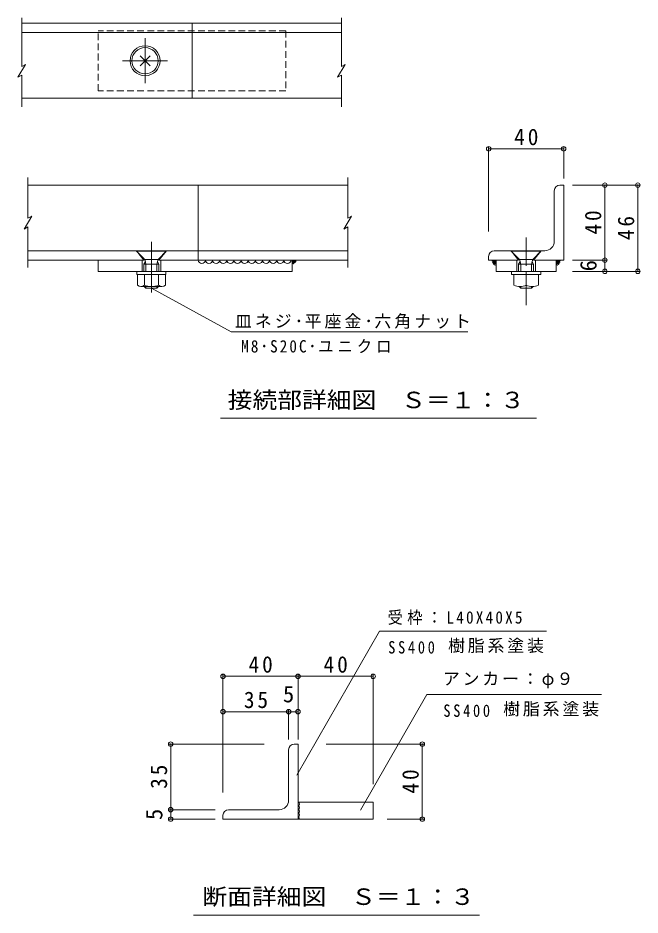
# Model space of a CAD drawing. Units: millimetres at full size, sheet at 1:3. Extents: x -497 to 428, y -407 to 343.
# Drawn here: x 96.3 to 427.9, y -137.5 to 341.1 of the extents above; entities that cross this region are included whole.
import ezdxf
from ezdxf.enums import TextEntityAlignment as Align

# ---------------------------------------------------------------- set-up
doc = ezdxf.new("R2010")
doc.units = ezdxf.units.MM
doc.header["$LTSCALE"] = 3
doc.header["$PDMODE"] = 32
doc.header["$PDSIZE"] = 2.4
for name, pattern in [('CHAIN1', [8, 5, -1, 1, -1]), ('CHAIN2', [12, 9, -1, 1, -1]), ('DASHED1', [1.8, 1.2, -0.6])]:
    doc.linetypes.add(name, pattern=pattern)
for name, color, linetype, lineweight in [('3-0', 7, 'Continuous', 9), ('3-4', 7, 'Continuous', 9), ('3-5', 7, 'Continuous', 9)]:
    doc.layers.add(name, color=color, linetype=linetype, lineweight=lineweight)
doc.styles.add('ＭＳ ゴシック', font='')
doc.styles.get('ＭＳ ゴシック').set_extended_font_data('MS Gothic')

msp = doc.modelspace()

# ---------------------------------------------------------------- linework, layer by layer
at = {"layer": '3-0', "color": 4}
for p, q in [((98.326, 341.112), (98.326, 315.14)), ((268.722, 341.112), (268.722, 315.14)), ((96.348, 309.43), (100.305, 316.282)), ((100.305, 316.282), (98.326, 315.14)), ((266.744, 309.43), (270.7, 316.282)), ((270.7, 316.282), (268.722, 315.14)), ((266.744, 309.43), (268.722, 310.572)), ((268.722, 310.572), (268.722, 293.773)), ((101.697, 255.932), (101.697, 234.216)), ((272.093, 255.932), (272.093, 234.216)), ((99.719, 228.505), (103.676, 235.358)), ((103.676, 235.358), (101.697, 234.216)), ((270.115, 228.505), (274.071, 235.358)), ((274.071, 235.358), (272.093, 234.216))]:
    msp.add_line(p, q, dxfattribs=at)
at = {"layer": '3-0', "color": 3}
for p, q in [((98.326, 338.268), (268.722, 338.268)), ((189.112, 298.268), (189.112, 338.268)), ((98.326, 333.268), (268.722, 333.268)), ((98.326, 298.268), (268.722, 298.268)), ((101.697, 251.932), (272.093, 251.932)), ((192.483, 251.932), (192.483, 211.931)), ((382.207, 221.931), (382.207, 248.931)), ((385.207, 251.931), (387.207, 251.931)), ((387.207, 251.931), (387.207, 211.931)), ((159.483, 216.932), (101.697, 216.932)), ((163.483, 211.931), (159.483, 216.932)), ((171.483, 211.931), (175.483, 216.932)), ((272.093, 216.932), (175.483, 216.932)), ((371.207, 211.931), (375.206, 216.931)), ((377.207, 216.931), (375.206, 216.931)), ((101.697, 211.931), (163.483, 211.931)), ((162.483, 211.931), (162.483, 205.931)), ((171.483, 211.931), (272.093, 211.931)), ((172.483, 211.931), (172.483, 205.931)), ((242.483, 211.931), (242.483, 205.931)), ((347.207, 213.931), (347.207, 211.931)), ((347.207, 211.931), (363.207, 211.931)), ((349.74, 211.775), (348.868, 211.775)), ((362.207, 211.931), (362.207, 205.931)), ((371.207, 211.931), (387.207, 211.931)), ((372.207, 211.931), (372.207, 205.931)), ((383.207, 211.931), (383.207, 205.931)), ((384.674, 211.775), (385.545, 211.775)), ((139.112, 205.931), (242.483, 205.931)), ((243.63, -46.26), (245.63, -46.26)), ((245.63, -46.26), (245.63, -86.26)), ((240.63, -76.26), (240.63, -49.26)), ((235.63, -81.26), (208.63, -81.26)), ((205.63, -84.26), (205.63, -86.26)), ((205.63, -86.26), (285.63, -86.26))]:
    msp.add_line(p, q, dxfattribs=at)
at = {"layer": '3-0', "color": 4, "linetype": 'DASHED1'}
for p in [(239.112, 334.268), (139.112, 302.268)]:
    msp.add_line(p, (139.112, 334.268), dxfattribs=at)
at = {"layer": '3-0', "color": 4, "linetype": 'CHAIN2'}
for p, q in [((164.112, 306.268), (164.112, 330.268)), ((176.112, 318.267), (152.112, 318.267)), ((167.483, 221.628), (167.483, 193.289))]:
    msp.add_line(p, q, dxfattribs=at)
at = {"layer": '3-0'}
for p, q in [((166.826, 315.554), (161.399, 320.981)), ((161.399, 315.554), (166.826, 320.981)), ((159.583, 216.937), (175.383, 216.937)), ((159.583, 216.637), (175.383, 216.637)), ((163.549, 212.671), (159.583, 216.637)), ((171.418, 212.671), (175.383, 216.637)), ((359.307, 216.937), (375.107, 216.937)), ((359.307, 216.637), (375.107, 216.637)), ((363.272, 212.671), (359.307, 216.637)), ((371.141, 212.671), (375.107, 216.637)), ((163.483, 209.787), (164.242, 211.1)), ((163.849, 212.287), (171.117, 212.287)), ((164.07, 211.76), (164.583, 209.787)), ((170.896, 211.76), (170.383, 209.787)), ((171.483, 209.787), (170.725, 211.1)), ((363.207, 209.787), (363.965, 211.1)), ((363.572, 212.287), (370.841, 212.287)), ((363.793, 211.76), (364.307, 209.787)), ((370.62, 211.76), (370.107, 209.787)), ((371.207, 209.787), (370.448, 211.1)), ((163.483, 209.787), (171.483, 209.787)), ((163.483, 209.787), (163.483, 205.931)), ((164.583, 209.787), (164.583, 205.931)), ((170.383, 209.787), (170.383, 205.931)), ((171.483, 209.787), (171.483, 205.931)), ((175.233, 204.331), (175.233, 205.931)), ((363.207, 209.787), (371.207, 209.787)), ((363.207, 209.787), (363.207, 205.931)), ((364.307, 209.787), (364.307, 205.931)), ((370.107, 209.787), (370.107, 205.931)), ((371.207, 209.787), (371.207, 205.931)), ((374.957, 204.331), (374.957, 205.931)), ((159.983, 198.553), (159.983, 204.331)), ((163.736, 198.553), (163.736, 204.331)), ((171.23, 198.553), (171.23, 204.331)), ((174.983, 198.553), (174.983, 204.331)), ((360.707, 204.331), (360.707, 198.553)), ((367.207, 204.331), (367.207, 198.553)), ((373.707, 204.331), (373.707, 198.553)), ((173.107, 197.831), (161.86, 197.831)), ((164.583, 196.932), (163.684, 197.831)), ((164.583, 197.831), (164.583, 196.932)), ((164.583, 196.932), (170.383, 196.932)), ((170.383, 197.831), (170.383, 196.932)), ((170.383, 196.932), (171.282, 197.831)), ((364.307, 196.932), (363.408, 197.831)), ((364.307, 197.831), (364.307, 196.932)), ((364.307, 196.932), (370.107, 196.932)), ((370.107, 197.831), (370.107, 196.932)), ((370.107, 196.932), (371.006, 197.831))]:
    msp.add_line(p, q, dxfattribs=at)
at = {"layer": '3-0', "color": 4, "linetype": 'CHAIN1'}
msp.add_line((367.207, 223.914), (367.207, 187.907), dxfattribs=at)
at = {"layer": '3-0', "linetype": 'DASHED1'}
for p, q in [((159.583, 216.937), (159.583, 216.637)), ((175.383, 216.937), (175.383, 216.637)), ((359.307, 216.937), (359.307, 216.637)), ((375.107, 216.937), (375.107, 216.637))]:
    msp.add_line(p, q, dxfattribs=at)
at = {"layer": '3-0', "color": 4, "linetype": 'DASHED1'}
msp.add_lwpolyline([(239.112, 334.268), (239.112, 302.268), (139.112, 302.268)], dxfattribs=at)
at = {"layer": '3-0', "color": 4}
for points in [[(96.348, 309.43), (98.326, 310.572), (98.326, 293.773)], [(99.719, 228.505), (101.697, 229.648), (101.697, 207.931)], [(270.115, 228.505), (272.093, 229.648), (272.093, 207.931)]]:
    msp.add_lwpolyline(points, dxfattribs=at)
at = {"layer": '3-0', "color": 3}
for points in [[(363.207, 211.931), (359.207, 216.931), (350.207, 216.931)], [(242.483, 211.931), (242.466, 211.511), (242.652, 211.045), (242.652, 210.579), (242.559, 210.114), (243.025, 209.927), (243.304, 210.393), (243.677, 210.486), (244.049, 210.859), (244.422, 211.045), (244.422, 211.511), (243.956, 211.79), (243.583, 211.79), (243.211, 211.697), (242.838, 211.418), (243.304, 211.231)], [(242.838, 211.418), (242.466, 211.138), (242.466, 210.672), (242.932, 210.859), (242.838, 210.393), (242.745, 210.3)], [(349.74, 211.775), (350.127, 211.581), (350.514, 211.387), (350.708, 210.903), (350.902, 210.419), (350.224, 210.322), (349.836, 210.516), (349.449, 210.613), (349.062, 210.903), (349.546, 211.194), (349.933, 210.903), (350.514, 210.613), (350.902, 210.031), (350.224, 210.128), (349.836, 210.419), (349.449, 210.709), (349.933, 210.613), (350.321, 210.322), (350.03, 210.806), (349.836, 211.291), (350.321, 211.291), (350.708, 211), (351.096, 210.709), (350.611, 210.709), (350.224, 211.194), (350.708, 211.194), (350.902, 210.709), (350.418, 211.097), (350.418, 211.581), (350.902, 211.387), (350.611, 211.872), (351.096, 211.387), (350.902, 210.903), (350.611, 210.419), (350.224, 210.322), (350.224, 210.419)], [(351.207, 211.931), (351.193, 211.387), (351.193, 210.322), (350.999, 209.838), (350.999, 209.354), (350.611, 209.257), (350.224, 209.547), (349.836, 209.838), (349.643, 210.322), (349.449, 210.806), (349.449, 211.291), (349.255, 211.775)], [(351.207, 211.931), (351.207, 205.931), (383.207, 205.931)], [(383.207, 211.931), (383.221, 211.387), (383.221, 210.322), (383.415, 209.838), (383.415, 209.354), (383.802, 209.257), (384.189, 209.547), (384.577, 209.838), (384.771, 210.322), (384.964, 210.806), (384.964, 211.291), (385.158, 211.775)], [(384.674, 211.775), (384.286, 211.581), (383.899, 211.387), (383.705, 210.903), (383.512, 210.419), (384.189, 210.322), (384.577, 210.516), (384.964, 210.613), (385.352, 210.903), (384.868, 211.194), (384.48, 210.903), (383.899, 210.613), (383.512, 210.031), (384.189, 210.128), (384.577, 210.419), (384.964, 210.709), (384.48, 210.613), (384.093, 210.322), (384.383, 210.806), (384.577, 211.291), (384.093, 211.291), (383.705, 211), (383.318, 210.709), (383.802, 210.709), (384.189, 211.194), (383.705, 211.194), (383.512, 210.709), (383.996, 211.097), (383.996, 211.581), (383.512, 211.387), (383.802, 211.872), (383.318, 211.387), (383.512, 210.903), (383.802, 210.419), (384.189, 210.322), (384.189, 210.419)], [(245.63, -77.26), (285.63, -77.26), (285.63, -86.26)]]:
    msp.add_lwpolyline(points, dxfattribs=at)
msp.add_lwpolyline([(242.838, 211.418), (243.304, 211.138), (243.677, 211.231), (243.211, 211.418), (242.838, 211.138), (242.652, 210.672), (243.118, 210.766), (243.49, 210.952), (243.025, 210.952), (242.652, 210.766), (243.118, 210.766), (243.677, 210.952), (244.049, 211.231), (243.583, 211.231), (243.211, 210.859), (243.863, 211.138), (244.235, 211.324), (243.77, 210.952), (243.863, 211.418), (243.025, 211.418), (242.838, 211.883)], close=True, dxfattribs=at)
at = {"layer": '3-0'}
for points in [[(175.233, 204.331), (159.733, 204.331), (159.733, 205.931)], [(374.957, 204.331), (359.457, 204.331), (359.457, 205.931)]]:
    msp.add_lwpolyline(points, dxfattribs=at)
at = {"layer": '3-0', "color": 3}
msp.add_circle((164.112, 318.267), 8, dxfattribs=at)
at = {"layer": '3-0'}
msp.add_circle((164.112, 318.267), 7, dxfattribs=at)
at = {"layer": '3-0', "color": 3}
for centre, radius, start, end in [((385.207, 248.931), 3, 90, 180), ((377.207, 221.931), 5, 270, 0), ((350.207, 213.931), 3, 90, 180), ((194.362, 212.001), 1.902, 182.1183, 357.90616), ((198.163, 212.001), 1.902, 182.1183, 357.90616), ((201.963, 212.001), 1.902, 182.1183, 357.90616), ((205.764, 212.001), 1.902, 182.1183, 357.90616), ((209.565, 212.001), 1.902, 182.1183, 357.90616), ((213.366, 212.001), 1.902, 182.1183, 357.90616), ((217.167, 212.001), 1.902, 182.1183, 357.90616), ((220.967, 212.001), 1.902, 182.1183, 357.90616), ((224.768, 212.001), 1.902, 182.1183, 357.90616), ((228.569, 212.001), 1.902, 182.1183, 357.90616), ((232.37, 212.001), 1.902, 182.1183, 357.90616), ((236.171, 212.001), 1.902, 182.1183, 357.90616), ((239.972, 212.001), 1.902, 182.1183, 357.90616), ((243.63, -49.26), 3, 90, 180), ((235.63, -76.26), 5, 270, 0), ((208.63, -84.26), 3, 90, 180), ((245.395, -78.248), 0.998, 285.0282, 75.04071), ((245.395, -80.181), 0.998, 285.0282, 75.04071), ((245.395, -82.114), 0.998, 285.0282, 75.04071), ((245.395, -84.047), 0.998, 285.0282, 75.04071), ((245.599, -85.659), 0.656, 289.04942, 85.1255)]:
    msp.add_arc(centre, radius, start, end, dxfattribs=at)
at = {"layer": '3-0'}
for centre, radius, start, end in [((162.134, 211.257), 2, 14.5742, 45), ((172.832, 211.257), 2, 135, 165.4258), ((361.858, 211.257), 2, 14.5742, 45), ((372.555, 211.257), 2, 135, 165.4258), ((161.86, 200.632), 2.8, 227.92572, 312.07428), ((167.483, 207.921), 10.089, 248.19786, 291.80214), ((173.107, 200.632), 2.8, 227.92557, 312.07463), ((363.957, 205.51), 7.679, 244.96066, 295.03967), ((370.457, 205.51), 7.679, 244.96033, 295.03934)]:
    msp.add_arc(centre, radius, start, end, dxfattribs=at)
at = {"layer": '3-4'}
for p, q in [((347.207, 272.219), (347.207, 227.21)), ((347.207, 271.319), (387.207, 271.319)), ((387.207, 272.219), (387.207, 255.429)), ((427.612, 251.931), (391.918, 251.931)), ((409.178, 205.931), (409.178, 251.931)), ((426.712, 205.931), (426.712, 251.931)), ((410.078, 211.931), (391.918, 211.931)), ((427.612, 205.931), (391.918, 205.931)), ((289.008, 13.932), (377.993, 13.932)), ((205.63, -9.187), (205.63, -72.151)), ((245.63, -9.187), (245.63, -43.844)), ((285.63, -9.187), (285.63, -67.673)), ((205.63, -10.087), (285.63, -10.087)), ((314.307, -19.858), (407.398, -19.858)), ((240.63, -28.07), (240.63, -43.844)), ((205.63, -28.97), (245.63, -28.97)), ((176.858, -46.26), (227.645, -46.26)), ((177.758, -86.26), (177.758, -46.26)), ((312.771, -46.26), (260.576, -46.26)), ((311.871, -86.26), (311.871, -46.26)), ((176.858, -81.26), (201.472, -81.26)), ((176.858, -86.26), (201.472, -86.26)), ((312.771, -86.26), (293.193, -86.26))]:
    msp.add_line(p, q, dxfattribs=at)
at = {"layer": '3-4', "color": 3}
msp.add_line((139.112, 211.931), (139.112, 205.931), dxfattribs=at)
at = {"layer": '3-4'}
for p in [(347.207, 271.319), (387.207, 271.319), (409.178, 251.931), (426.712, 251.931), (409.178, 211.931), (409.178, 205.931), (426.712, 205.931), (205.63, -10.087), (245.63, -10.087), (285.63, -10.087), (205.63, -28.97), (240.63, -28.97), (245.63, -28.97), (177.758, -46.26), (311.871, -46.26), (177.758, -81.26), (177.758, -86.26), (311.871, -86.26)]:
    msp.add_point(p, dxfattribs=at)
at = {"layer": '3-5'}
for p, q in [((209.947, 173.579), (167.483, 196.932)), ((209.947, 173.579), (336.081, 173.579)), ((204.378, 127.592), (372.798, 127.592)), ((289.008, 13.932), (244.909, -62.797)), ((314.307, -19.858), (278.85, -81.55)), ((189.914, -137.462), (342.388, -137.462))]:
    msp.add_line(p, q, dxfattribs=at)

# ---------------------------------------------------------------- texts
at = {"layer": '3-0', "style": 'ＭＳ ゴシック', "width": 1.1}
for s, p in [('接続部詳細図\u3000Ｓ＝１：３', (208.134, 130.281)), ('断面詳細図\u3000Ｓ＝１：３', (194.674, -134.702))]:
    msp.add_text(s, height=8.798, dxfattribs=at).set_placement(p, align=Align.BOTTOM_LEFT)
at = {"layer": '3-0', "char_height": 6.598, "attachment_point": 7, "style": 'ＭＳ ゴシック'}
for s, insert in [('\\T1.18;皿ネジ･平座金･六角ナット', (211.975, 175.297)), ('\\T1.27;\\W0.9;M8･S20C･ユニクロ', (215.328, 162.257))]:
    msp.add_mtext(s, dxfattribs=dict(at, insert=insert))
at = {"layer": '3-4', "style": 'ＭＳ ゴシック'}
msp.add_text('6', height=8.798, rotation=90, dxfattribs=at).set_placement((407.378, 205.931), align=Align.BOTTOM_LEFT)
at = {"layer": '3-4', "color": 2, "style": 'ＭＳ ゴシック'}
msp.add_text('5', height=8.798, dxfattribs=at).set_placement((237.59, -26.614), align=Align.BOTTOM_LEFT)
msp.add_text('5', height=8.798, rotation=90, dxfattribs=at).set_placement((175.958, -86.76), align=Align.BOTTOM_LEFT)
at = {"layer": '3-4', "attachment_point": 7, "style": 'ＭＳ ゴシック'}
for s, insert, char_height in [('\\T1.27;\\W0.95;40', (360.832, 273.119), 8.798), ('\\T1.29;\\W0.9;受枠：L40X40X5', (293.395, 17.312), 6.598), ('\\T1.17;樹脂系塗装', (325.554, 2.246), 6.598), ('\\T1.38;\\W0.85;SS400', (293.685, 1.957), 6.598), ('\\T1.17;アンカー：φ９', (322.8, -16.478), 6.598), ('\\T1.17;樹脂系塗装', (354.959, -31.543), 6.598), ('\\T1.38;\\W0.85;SS400', (323.09, -31.833), 6.598)]:
    msp.add_mtext(s, dxfattribs=dict(at, insert=insert, char_height=char_height))
at = {"layer": '3-4', "char_height": 8.798, "attachment_point": 7, "rotation": 90, "style": 'ＭＳ ゴシック'}
for s, insert in [('\\T1.27;\\W0.95;40', (407.378, 225.556)), ('\\T1.27;\\W0.95;46', (424.912, 222.556))]:
    msp.add_mtext(s, dxfattribs=dict(at, insert=insert))
at = {"layer": '3-4', "color": 2, "char_height": 8.798, "attachment_point": 7, "style": 'ＭＳ ゴシック'}
for s, insert in [('\\T1.27;\\W0.95;40', (219.255, -8.287)), ('\\T1.27;\\W0.95;40', (259.255, -8.287)), ('\\T1.27;\\W0.95;35', (216.755, -27.17))]:
    msp.add_mtext(s, dxfattribs=dict(at, insert=insert))
at = {"layer": '3-4', "color": 2, "char_height": 8.798, "attachment_point": 7, "rotation": 90, "style": 'ＭＳ ゴシック'}
for s, insert in [('\\T1.27;\\W0.95;35', (175.958, -70.135)), ('\\T1.27;\\W0.95;40', (310.071, -72.635))]:
    msp.add_mtext(s, dxfattribs=dict(at, insert=insert))

doc.saveas('drawing.dxf')
